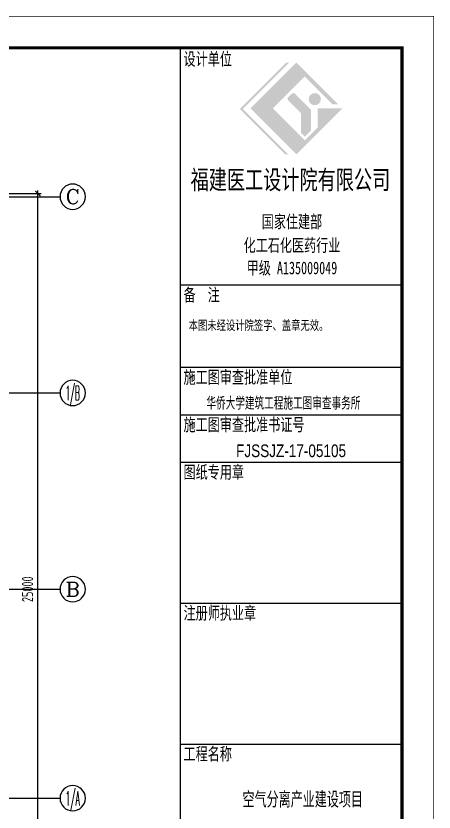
# Model space of a CAD drawing. Extents: x 287065 to 1473467, y 284802 to 344222.
# Drawn here: x 955055 to 968257, y 301673 to 326822 of the extents above; entities that cross this region are included whole.
import ezdxf
from ezdxf.enums import TextEntityAlignment as Align

# ---------------------------------------------------------------- set-up
doc = ezdxf.new("R2010")
doc.units = 0
doc.header["$LTSCALE"] = 1000
doc.layers.get('0').update_dxf_attribs({"linetype": 'CONTINUOUS'})
doc.layers.get('DEFPOINTS').update_dxf_attribs({"linetype": 'CONTINUOUS'})
for name, color, linetype in [('AXIS_DIM', 3, 'CONTINUOUS'), ('AXIS_TEXT', 3, 'CONTINUOUS'), ('FRAME', 3, 'CONTINUOUS'), ('PUB_TEXT', 7, 'CONTINUOUS'), ('TK', 211, 'CONTINUOUS'), ('审图中心证书', 7, 'CONTINUOUS')]:
    doc.layers.add(name, color=color, linetype=linetype)
doc.styles.add('_HZTXT', font='tq__rshz.shx', dxfattribs={"width": 0.8, "bigfont": 'tq__hzdc.shx'})
doc.styles.add('_TCH_AXIS', font='COMPLEX', dxfattribs={"bigfont": 'GBCBIG'})
doc.styles.add('COMPLEX', font='COMPLEX')
doc.styles.add('FRAME', font='simhei.ttf', dxfattribs={"width": 0.7})
doc.styles.add('TSSD_Dimension', font='tssdeng.shx', dxfattribs={"width": 0.7, "bigfont": 'hztxt.shx'})
doc.styles.add('黑体', font='simhei.ttf', dxfattribs={"width": 0.7})
doc.dimstyles.new('TSSD_100_100', dxfattribs={"dimtxt": 350, "dimasz": 150, "dimexe": 100, "dimexo": 250, "dimgap": 150, "dimtad": 1, "dimdec": 0, "dimzin": 0, "dimdsep": 46, "dimtxsty": 'TSSD_Dimension', "dimblk": 'ARCHTICK', "dimcen": 0, "dimdle": 100, "dimclrd": 3, "dimclre": 3, "dimclrt": 7, "dimadec": 0, "dimazin": 0, "dimtfac": 1, "dimtdec": 0, "dimtix": 1, "dimtmove": 2, "dimatfit": 3, "dimfxl": 100, "dimtolj": 1, "dimtzin": 0, "dimarcsym": 0})

# ---------------------------------------------------------------- blocks, each defined once
blk = doc.blocks.new('_ARCHTICK')
at = {"color": 0}
blk.add_lwpolyline([(-0.53, -0.53, 0.25, 0.25, 0), (0.53, 0.53, 0.5, 0.5, 0)], format="xyseb", dxfattribs=at)
blk = doc.blocks.new('*D320')
at = {"layer": 'AXIS_DIM', "color": 3, "lineweight": -2}
for p, q in [((953197, 321212), (955847, 321212)), ((955747, 296112), (955747, 321312)), ((953197, 296212), (955847, 296212))]:
    blk.add_line(p, q, dxfattribs=at)
at = {"layer": 'DEFPOINTS', "color": 0}
for p in [(952947, 321212), (955747, 321212), (952947, 296212)]:
    blk.add_point(p, dxfattribs=at)
at = {"layer": 'AXIS_DIM', "color": 3, "lineweight": -2, "xscale": 150, "yscale": 150, "zscale": 150}
for p, rotation in [((955747, 321212), 90), ((955747, 296212), 270)]:
    blk.add_blockref('_ARCHTICK', p, dxfattribs=dict(at, rotation=rotation))
at = {"layer": 'AXIS_DIM', "color": 7, "insert": (955422, 308712), "char_height": 350, "attachment_point": 5, "rotation": 90, "style": 'TSSD_Dimension'}
blk.add_mtext('\\A1;25000', dxfattribs=at)
blk = doc.blocks.new('_AXISO')
blk.add_circle((0, 0), 0.5)
at = {"layer": 'AXIS_TEXT', "style": 'COMPLEX', "width": 1.041667}
blk.add_attdef('A', text='', height=0.56, dxfattribs=at).set_placement((-0.25, -0.28), (0.25, -0.28), align=Align.FIT)
blk = doc.blocks.new('TK-A2+(891X420)')
at = {"layer": 'FRAME'}
h = blk.add_hatch(color=256, dxfattribs=at)
h.paths.add_polyline_path([(710555, 389693), (711563, 390702), (712445, 389821), (712625, 389821), (711302, 391143), (709852, 389693), (711302, 388243), (712752, 389693), (711976, 389693), (711976, 389097), (711563, 388684)], flags=0)
edge = h.paths.add_edge_path(flags=0)
edge.add_arc((711381, 389505), 69.1, 0, 45, ccw=False)
edge.add_line((711450, 389505), (711450, 388922))
edge.add_line((711450, 388922), (711567, 388805))
edge.add_line((711567, 388805), (711765, 389004))
edge.add_line((711765, 389004), (711765, 389615))
edge.add_arc((711696, 389615), 69.1, 360, 405)
edge.add_line((711745, 389663), (711251, 390157))
edge.add_arc((711203, 390108), 69.1, 45, 135)
edge.add_line((711154, 390157), (711039, 390042))
edge.add_arc((711088, 389993), 69.1, 135, 225)
edge.add_line((711039, 389945), (711430, 389554))
edge = h.paths.add_edge_path(flags=0)
edge.add_arc((711882, 389986), 192, 0, 180)
edge.add_arc((711882, 389986), 192, 180, 360)
h.paths.add_polyline_path([(710943, 388243), (711041, 388243), (709609, 389675), (711078, 391143), (710981, 391143), (709512, 389675)], flags=0)
for p, q in [((714637, 384105), (707637, 384105)), ((714637, 381505), (707637, 381505)), ((714637, 380005), (707637, 380005)), ((714637, 378505), (707637, 378505)), ((714637, 374055), (707637, 374055)), ((714637, 369605), (707637, 369605))]:
    blk.add_line(p, q, dxfattribs=at)
for points in [[(626537, 392605, 20, 20, 0), (626537, 350605, 20, 20, 0), (715637, 350605, 20, 20, 0), (715637, 392605, 20, 20, 0)], [(629037, 391605, 100, 100, 0), (629037, 351605, 100, 100, 0), (714637, 351605, 100, 100, 0), (714637, 391605, 100, 100, 0)]]:
    blk.add_lwpolyline(points, format="xyseb", close=True, dxfattribs=at)
blk.add_lwpolyline([(707637, 391605, 50, 50, 0), (707637, 351605, 50, 50, 0)], format="xyseb", dxfattribs=at)
for s, insert, char_height, width, attachment_point, style in [('设计单位', (707737, 391455), 400, 2368.14, 1, 'FRAME'), ('福建医工设计院有限公司', (711112, 387406), 600, 9859.32, 5, 'FRAME'), ('国家住建部', (711161, 386096), 400, 2944.75, 5, 'FRAME'), ('化工石化医药行业', (711161, 385347), 400, 4781.36, 5, 'FRAME'), ('甲级 A135009049', (711161, 384633), 400, 4439.66, 5, 'FRAME'), ('备  注', (707737, 384005), 400, 1758.31, 1, 'FRAME'), ('本图未经设计院签字、盖章无效。', (707900, 382662), 300, 6524.24, 7, '黑体'), ('施工图审查批准单位', (707737, 381405), 400, 5412.54, 1, 'FRAME'), ('施工图审查批准书证号', (707737, 379905), 400, 6008.14, 1, 'FRAME'), ('图纸专用章', (707737, 378405), 400, 2928.14, 1, 'FRAME'), ('注册师执业章', (707737, 373955), 400, 3554.58, 1, 'FRAME'), ('工程名称', (707737, 369505), 400, 2368.14, 1, 'FRAME')]:
    blk.add_mtext(s, dxfattribs=dict(at, insert=insert, char_height=char_height, width=width, attachment_point=attachment_point, style=style))
at = {"layer": 'PUB_TEXT', "style": '_HZTXT', "width": 0.8}
blk.add_text('空气分离产业建设项目', height=500, dxfattribs=at).set_placement((709601, 367608))
at = {"layer": '审图中心证书', "style": '_HZTXT', "width": 0.8}
for s, p in [('华侨大学建筑工程施工图审查事务所', (708458, 380179)), ('FJSSJZ-17-05105', (709396, 378679))]:
    blk.add_text(s, height=400, dxfattribs=at).set_placement(p)

msp = doc.modelspace()

# ---------------------------------------------------------------- linework, layer by layer
at = {"layer": 'AXIS_TEXT'}
for p, q in [((953196.971, 321111.708), (956446.971, 321111.708)), ((953196.971, 314911.708), (956446.971, 314911.708)), ((953196.971, 308711.708), (956446.971, 308711.708)), ((953196.971, 302111.708), (956446.971, 302111.708))]:
    msp.add_line(p, q, dxfattribs=at)

# ---------------------------------------------------------------- block references
ref = msp.add_blockref('_AXISO', (956846.971, 321111.708), dxfattribs=dict(at, xscale=-800, yscale=800, zscale=800))
ref.add_attrib('A', 'C', dxfattribs={"height": 452.548, "style": '_TCH_AXIS', "width": 1.4}).set_placement((956620.697, 320885.434), (957073.245, 320885.434), align=Align.FIT)
ref = msp.add_blockref('_AXISO', (956846.971, 314911.708), dxfattribs=dict(at, xscale=-800, yscale=800, zscale=800))
ref.add_attrib('A', '1/B', dxfattribs={"height": 452.5483, "style": '_TCH_AXIS', "width": 0.388889}).set_placement((956620.697, 314685.434), (957073.245, 314685.434), align=Align.FIT)
ref = msp.add_blockref('_AXISO', (956846.971, 308711.708), dxfattribs=dict(at, xscale=-800, yscale=800, zscale=800))
ref.add_attrib('A', 'B', dxfattribs={"height": 452.548, "style": '_TCH_AXIS', "width": 1.235294}).set_placement((956620.697, 308485.434), (957073.245, 308485.434), align=Align.FIT)
ref = msp.add_blockref('_AXISO', (956846.971, 302111.708), dxfattribs=dict(at, xscale=-800, yscale=800, zscale=800))
ref.add_attrib('A', '1/A', dxfattribs={"height": 452.5483, "style": '_TCH_AXIS', "width": 0.381818}).set_placement((956620.697, 301885.434), (957073.245, 301885.434), align=Align.FIT)
at = {"layer": 'TK'}
msp.add_blockref('TK-A2+(891X420)', (252610, -65793.134), dxfattribs=at)

# ---------------------------------------------------------------- dimensions: what is measured, and where the dimension line sits
at = {"layer": 'AXIS_DIM'}
dim = msp.add_aligned_dim(p1=(952946.971, 296211.708), p2=(952946.971, 321211.708), distance=-2800, dimstyle='TSSD_100_100', dxfattribs=at)
dim.commit()
dim.dimension.update_dxf_attribs({"geometry": '*D320', "text_midpoint": (955421.971, 308711.708)})

doc.saveas('drawing.dxf')
